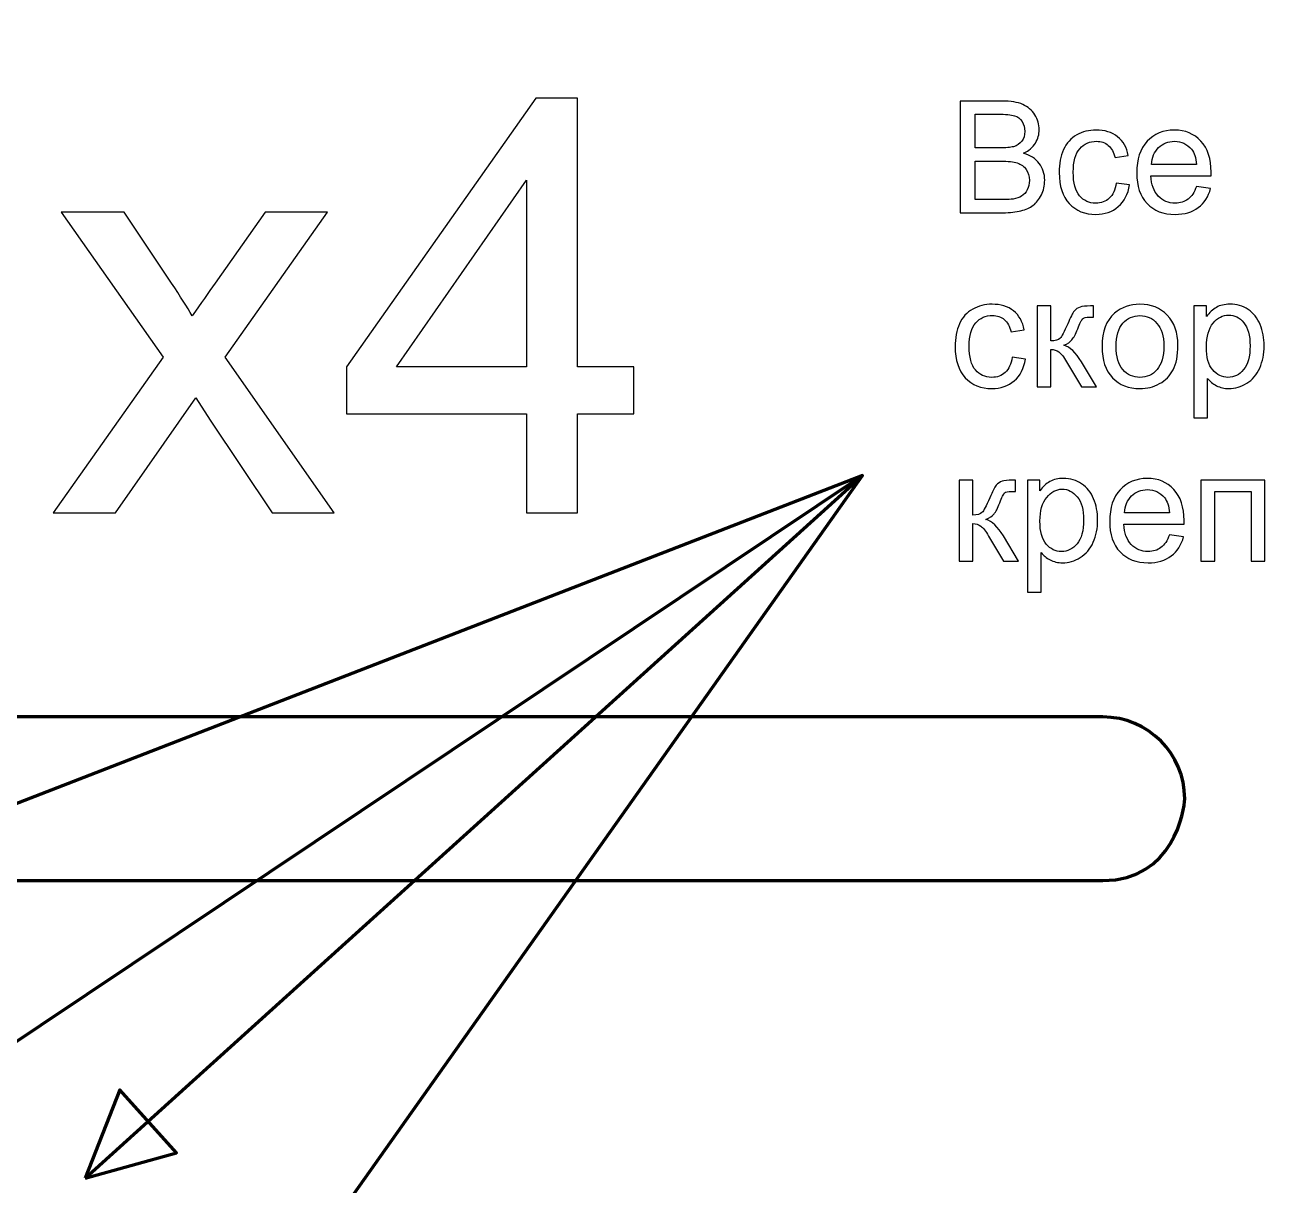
# Model space of a CAD drawing. Header units: centimetres. Extents: x -343 to 358, y -257 to 272.
# Drawn here: x -184.46 to -150.39, y 154.05 to 185.96 of the extents above; entities that cross this region are included whole.
import ezdxf

# ---------------------------------------------------------------- set-up
doc = ezdxf.new("R2010")
doc.units = ezdxf.units.CM
doc.header["$MEASUREMENT"] = 0
doc.layers.add('layer 1', color=7, linetype='Continuous')

msp = doc.modelspace()

# ---------------------------------------------------------------- linework, layer by layer
at = {"layer": 'layer 1', "color": 253, "lineweight": 20}
msp.add_open_spline([(-336.15246, 268.74795), (-336.15246, 268.74795), (-58.05242, 268.74795), (-58.05242, 268.74795), (-58.05242, 268.74795), (-54.20242, 268.74795), (-51.05242, 265.59795), (-51.05242, 261.74795), (-51.05242, 261.74795), (-51.05242, 261.74795), (-51.05242, 74.24125), (-51.05242, 74.24125), (-51.05242, 74.24125), (-51.05242, 70.39125), (-54.20242, 67.24125), (-58.05242, 67.24125), (-58.05242, 67.24125), (-58.05242, 67.24125), (-336.15246, 67.24125), (-336.15246, 67.24125), (-336.15246, 67.24125), (-340.00246, 67.24125), (-343.15246, 70.39125), (-343.15246, 74.24125), (-343.15246, 74.24125), (-343.15246, 74.24125), (-343.15246, 261.74795), (-343.15246, 261.74795), (-343.15246, 261.74795), (-343.15246, 265.59795), (-340.00246, 268.74795), (-336.15246, 268.74795)], degree=3, knots=[0, 0, 0, 0, 0.11111111, 0.11111111, 0.11111111, 0.11111111, 0.22222222, 0.22222222, 0.22222222, 0.22222222, 0.33333333, 0.33333333, 0.33333333, 0.33333333, 0.44444444, 0.44444444, 0.44444444, 0.44444444, 0.55555556, 0.55555556, 0.55555556, 0.55555556, 0.66666667, 0.66666667, 0.66666667, 0.66666667, 0.77777778, 0.77777778, 0.77777778, 0.77777778, 1, 1, 1, 1], dxfattribs=at)
at = {"layer": 'layer 1', "color": 242}
for points, knots in [([(-170.66423, 172.54254), (-170.66423, 172.54254), (-170.66423, 175.26645), (-170.66423, 175.26645), (-170.66423, 175.26645), (-170.66423, 175.26645), (-175.61825, 175.26645), (-175.61825, 175.26645), (-175.61825, 175.26645), (-175.61825, 175.26645), (-175.61825, 176.55673), (-175.61825, 176.55673), (-175.61825, 176.55673), (-175.61825, 176.55673), (-170.40936, 183.94793), (-170.40936, 183.94793), (-170.40936, 183.94793), (-170.40936, 183.94793), (-169.26245, 183.94793), (-169.26245, 183.94793), (-169.26245, 183.94793), (-169.26245, 183.94793), (-169.26245, 176.55673), (-169.26245, 176.55673), (-169.26245, 176.55673), (-169.26245, 176.55673), (-167.71731, 176.55673), (-167.71731, 176.55673), (-167.71731, 176.55673), (-167.71731, 176.55673), (-167.71731, 175.26645), (-167.71731, 175.26645), (-167.71731, 175.26645), (-167.71731, 175.26645), (-169.26245, 175.26645), (-169.26245, 175.26645), (-169.26245, 175.26645), (-169.26245, 175.26645), (-169.26245, 172.54254), (-169.26245, 172.54254), (-169.26245, 172.54254), (-169.26245, 172.54254), (-170.66423, 172.54254), (-170.66423, 172.54254)], [0, 0, 0, 0, 0.08333333, 0.08333333, 0.08333333, 0.08333333, 0.16666667, 0.16666667, 0.16666667, 0.16666667, 0.25, 0.25, 0.25, 0.25, 0.33333333, 0.33333333, 0.33333333, 0.33333333, 0.41666667, 0.41666667, 0.41666667, 0.41666667, 0.5, 0.5, 0.5, 0.5, 0.58333333, 0.58333333, 0.58333333, 0.58333333, 0.66666667, 0.66666667, 0.66666667, 0.66666667, 0.75, 0.75, 0.75, 0.75, 0.83333333, 0.83333333, 0.83333333, 0.83333333, 1, 1, 1, 1]), ([(-158.74005, 180.79481), (-158.74005, 180.79481), (-158.74005, 183.86508), (-158.74005, 183.86508), (-158.74005, 183.86508), (-158.74005, 183.86508), (-157.58799, 183.86508), (-157.58799, 183.86508), (-157.58799, 183.86508), (-157.35357, 183.86508), (-157.16561, 183.83434), (-157.02339, 183.77217), (-157.02339, 183.77217), (-156.88188, 183.70999), (-156.77111, 183.61422), (-156.69106, 183.48487), (-156.69106, 183.48487), (-156.6103, 183.35622), (-156.57028, 183.22115), (-156.57028, 183.07964), (-156.57028, 183.07964), (-156.57028, 182.94886), (-156.60602, 182.82522), (-156.67677, 182.70944), (-156.67677, 182.70944), (-156.74752, 182.59366), (-156.85472, 182.50004), (-156.99837, 182.42857), (-156.99837, 182.42857), (-156.81256, 182.37425), (-156.66962, 182.28134), (-156.57028, 182.14984), (-156.57028, 182.14984), (-156.47023, 182.01906), (-156.4202, 181.86397), (-156.4202, 181.6853), (-156.4202, 181.6853), (-156.4202, 181.54094), (-156.45093, 181.40729), (-156.51168, 181.28365), (-156.51168, 181.28365), (-156.57243, 181.16001), (-156.64747, 181.06496), (-156.7368, 180.99778), (-156.7368, 180.99778), (-156.82614, 180.93131), (-156.93834, 180.88057), (-157.0727, 180.84627), (-157.0727, 180.84627), (-157.20778, 180.81196), (-157.37287, 180.79481), (-157.56869, 180.79481), (-157.56869, 180.79481), (-157.56869, 180.79481), (-158.74005, 180.79481), (-158.74005, 180.79481)], [0, 0, 0, 0, 0.06666667, 0.06666667, 0.06666667, 0.06666667, 0.13333333, 0.13333333, 0.13333333, 0.13333333, 0.2, 0.2, 0.2, 0.2, 0.26666667, 0.26666667, 0.26666667, 0.26666667, 0.33333333, 0.33333333, 0.33333333, 0.33333333, 0.4, 0.4, 0.4, 0.4, 0.46666667, 0.46666667, 0.46666667, 0.46666667, 0.53333333, 0.53333333, 0.53333333, 0.53333333, 0.6, 0.6, 0.6, 0.6, 0.66666667, 0.66666667, 0.66666667, 0.66666667, 0.73333333, 0.73333333, 0.73333333, 0.73333333, 0.8, 0.8, 0.8, 0.8, 0.86666667, 0.86666667, 0.86666667, 0.86666667, 1, 1, 1, 1]), ([(-158.33268, 182.57436), (-158.33268, 182.57436), (-157.66874, 182.57436), (-157.66874, 182.57436), (-157.66874, 182.57436), (-157.48865, 182.57436), (-157.35929, 182.58651), (-157.28139, 182.6101), (-157.28139, 182.6101), (-157.17776, 182.64083), (-157.09986, 182.69229), (-157.04769, 182.76375), (-157.04769, 182.76375), (-156.99552, 182.83522), (-156.96907, 182.92456), (-156.96907, 183.03247), (-156.96907, 183.03247), (-156.96907, 183.13467), (-156.99337, 183.22472), (-157.04269, 183.30191), (-157.04269, 183.30191), (-157.09128, 183.37981), (-157.16132, 183.43341), (-157.25209, 183.462), (-157.25209, 183.462), (-157.34285, 183.49058), (-157.49865, 183.50488), (-157.71877, 183.50488), (-157.71877, 183.50488), (-157.71877, 183.50488), (-158.33268, 183.50488), (-158.33268, 183.50488), (-158.33268, 183.50488), (-158.33268, 183.50488), (-158.33268, 182.57436), (-158.33268, 182.57436)], [0, 0, 0, 0, 0.1, 0.1, 0.1, 0.1, 0.2, 0.2, 0.2, 0.2, 0.3, 0.3, 0.3, 0.3, 0.4, 0.4, 0.4, 0.4, 0.5, 0.5, 0.5, 0.5, 0.6, 0.6, 0.6, 0.6, 0.7, 0.7, 0.7, 0.7, 0.8, 0.8, 0.8, 0.8, 1, 1, 1, 1]), ([(-154.45626, 181.60955), (-154.45626, 181.60955), (-154.08748, 181.55809), (-154.08748, 181.55809), (-154.08748, 181.55809), (-154.12822, 181.30438), (-154.23113, 181.10641), (-154.39765, 180.96276), (-154.39765, 180.96276), (-154.56417, 180.81911), (-154.76929, 180.74764), (-155.01156, 180.74764), (-155.01156, 180.74764), (-155.3153, 180.74764), (-155.55972, 180.84698), (-155.74411, 181.04566), (-155.74411, 181.04566), (-155.92921, 181.24434), (-156.02141, 181.52879), (-156.02141, 181.89899), (-156.02141, 181.89899), (-156.02141, 182.13912), (-155.98138, 182.34852), (-155.90206, 182.52862), (-155.90206, 182.52862), (-155.82273, 182.70801), (-155.70194, 182.84308), (-155.539, 182.93242), (-155.539, 182.93242), (-155.37677, 183.02247), (-155.20024, 183.06749), (-155.00871, 183.06749), (-155.00871, 183.06749), (-154.76786, 183.06749), (-154.56989, 183.00674), (-154.41695, 182.88453), (-154.41695, 182.88453), (-154.26329, 182.76232), (-154.16467, 182.58866), (-154.12179, 182.36425), (-154.12179, 182.36425), (-154.12179, 182.36425), (-154.48627, 182.3085), (-154.48627, 182.3085), (-154.48627, 182.3085), (-154.52129, 182.45787), (-154.58276, 182.57008), (-154.67209, 182.64583), (-154.67209, 182.64583), (-154.76071, 182.72087), (-154.86791, 182.75875), (-154.9937, 182.75875), (-154.9937, 182.75875), (-155.1838, 182.75875), (-155.33817, 182.69086), (-155.45752, 182.55507), (-155.45752, 182.55507), (-155.57616, 182.41856), (-155.63548, 182.20416), (-155.63548, 181.90971), (-155.63548, 181.90971), (-155.63548, 181.61097), (-155.57831, 181.39443), (-155.46396, 181.25935), (-155.46396, 181.25935), (-155.34889, 181.12428), (-155.19952, 181.05638), (-155.01585, 181.05638), (-155.01585, 181.05638), (-154.8672, 181.05638), (-154.74356, 181.10141), (-154.64493, 181.19217), (-154.64493, 181.19217), (-154.54559, 181.28222), (-154.4827, 181.42158), (-154.45626, 181.60955)], [0, 0, 0, 0, 0.05, 0.05, 0.05, 0.05, 0.1, 0.1, 0.1, 0.1, 0.15, 0.15, 0.15, 0.15, 0.2, 0.2, 0.2, 0.2, 0.25, 0.25, 0.25, 0.25, 0.3, 0.3, 0.3, 0.3, 0.35, 0.35, 0.35, 0.35, 0.4, 0.4, 0.4, 0.4, 0.45, 0.45, 0.45, 0.45, 0.5, 0.5, 0.5, 0.5, 0.55, 0.55, 0.55, 0.55, 0.6, 0.6, 0.6, 0.6, 0.65, 0.65, 0.65, 0.65, 0.7, 0.7, 0.7, 0.7, 0.75, 0.75, 0.75, 0.75, 0.8, 0.8, 0.8, 0.8, 0.85, 0.85, 0.85, 0.85, 0.9, 0.9, 0.9, 0.9, 1, 1, 1, 1]), ([(-152.2479, 181.51521), (-152.2479, 181.51521), (-151.85768, 181.46375), (-151.85768, 181.46375), (-151.85768, 181.46375), (-151.91843, 181.2372), (-152.03206, 181.06067), (-152.19787, 180.9356), (-152.19787, 180.9356), (-152.36367, 180.81053), (-152.57522, 180.74764), (-152.83322, 180.74764), (-152.83322, 180.74764), (-153.15768, 180.74764), (-153.41497, 180.8477), (-153.60507, 181.04781), (-153.60507, 181.04781), (-153.79518, 181.2472), (-153.89023, 181.52807), (-153.89023, 181.88899), (-153.89023, 181.88899), (-153.89023, 182.26205), (-153.79446, 182.55221), (-153.60221, 182.75804), (-153.60221, 182.75804), (-153.40997, 182.96458), (-153.16054, 183.06749), (-152.85395, 183.06749), (-152.85395, 183.06749), (-152.55735, 183.06749), (-152.31508, 182.96672), (-152.12712, 182.76447), (-152.12712, 182.76447), (-151.93915, 182.56221), (-151.84482, 182.27777), (-151.84482, 181.91114), (-151.84482, 181.91114), (-151.84482, 181.88899), (-151.84553, 181.8554), (-151.84696, 181.81108), (-151.84696, 181.81108), (-151.84696, 181.81108), (-153.5043, 181.81108), (-153.5043, 181.81108), (-153.5043, 181.81108), (-153.49001, 181.56738), (-153.4214, 181.38013), (-153.29705, 181.25078), (-153.29705, 181.25078), (-153.17341, 181.12142), (-153.01832, 181.05638), (-152.83322, 181.05638), (-152.83322, 181.05638), (-152.69529, 181.05638), (-152.57736, 181.09283), (-152.48017, 181.16573), (-152.48017, 181.16573), (-152.38226, 181.23863), (-152.30507, 181.35512), (-152.2479, 181.51521)], [0, 0, 0, 0, 0.0625, 0.0625, 0.0625, 0.0625, 0.125, 0.125, 0.125, 0.125, 0.1875, 0.1875, 0.1875, 0.1875, 0.25, 0.25, 0.25, 0.25, 0.3125, 0.3125, 0.3125, 0.3125, 0.375, 0.375, 0.375, 0.375, 0.4375, 0.4375, 0.4375, 0.4375, 0.5, 0.5, 0.5, 0.5, 0.5625, 0.5625, 0.5625, 0.5625, 0.625, 0.625, 0.625, 0.625, 0.6875, 0.6875, 0.6875, 0.6875, 0.75, 0.75, 0.75, 0.75, 0.8125, 0.8125, 0.8125, 0.8125, 0.875, 0.875, 0.875, 0.875, 1, 1, 1, 1]), ([(-153.48286, 182.11983), (-153.48286, 182.11983), (-152.24361, 182.11983), (-152.24361, 182.11983), (-152.24361, 182.11983), (-152.26005, 182.30707), (-152.30793, 182.44715), (-152.38583, 182.54077), (-152.38583, 182.54077), (-152.50518, 182.68585), (-152.66098, 182.75875), (-152.8518, 182.75875), (-152.8518, 182.75875), (-153.02475, 182.75875), (-153.16983, 182.70086), (-153.28776, 182.58508), (-153.28776, 182.58508), (-153.40496, 182.46931), (-153.47, 182.31422), (-153.48286, 182.11983)], [0, 0, 0, 0, 0.16666667, 0.16666667, 0.16666667, 0.16666667, 0.33333333, 0.33333333, 0.33333333, 0.33333333, 0.5, 0.5, 0.5, 0.5, 0.66666667, 0.66666667, 0.66666667, 0.66666667, 1, 1, 1, 1]), ([(-158.33268, 181.15501), (-158.33268, 181.15501), (-157.56797, 181.15501), (-157.56797, 181.15501), (-157.56797, 181.15501), (-157.43647, 181.15501), (-157.34428, 181.16001), (-157.29068, 181.17002), (-157.29068, 181.17002), (-157.19777, 181.18645), (-157.11916, 181.21433), (-157.05626, 181.25363), (-157.05626, 181.25363), (-156.99337, 181.29294), (-156.94192, 181.35012), (-156.90118, 181.42516), (-156.90118, 181.42516), (-156.86044, 181.5002), (-156.84043, 181.58668), (-156.84043, 181.68459), (-156.84043, 181.68459), (-156.84043, 181.79965), (-156.86973, 181.89899), (-156.92905, 181.98404), (-156.92905, 181.98404), (-156.98765, 182.06908), (-157.06913, 182.1284), (-157.17347, 182.16271), (-157.17347, 182.16271), (-157.2771, 182.19701), (-157.42718, 182.21416), (-157.62229, 182.21416), (-157.62229, 182.21416), (-157.62229, 182.21416), (-158.33268, 182.21416), (-158.33268, 182.21416), (-158.33268, 182.21416), (-158.33268, 182.21416), (-158.33268, 181.15501), (-158.33268, 181.15501)], [0, 0, 0, 0, 0.09090909, 0.09090909, 0.09090909, 0.09090909, 0.18181818, 0.18181818, 0.18181818, 0.18181818, 0.27272727, 0.27272727, 0.27272727, 0.27272727, 0.36363636, 0.36363636, 0.36363636, 0.36363636, 0.45454545, 0.45454545, 0.45454545, 0.45454545, 0.54545455, 0.54545455, 0.54545455, 0.54545455, 0.63636364, 0.63636364, 0.63636364, 0.63636364, 0.72727273, 0.72727273, 0.72727273, 0.72727273, 0.81818182, 0.81818182, 0.81818182, 0.81818182, 1, 1, 1, 1]), ([(-170.66423, 176.55673), (-170.66423, 176.55673), (-170.66423, 181.68862), (-170.66423, 181.68862), (-170.66423, 181.68862), (-170.66423, 181.68862), (-174.24036, 176.55673), (-174.24036, 176.55673), (-174.24036, 176.55673), (-174.24036, 176.55673), (-170.66423, 176.55673), (-170.66423, 176.55673)], [0, 0, 0, 0, 0.25, 0.25, 0.25, 0.25, 0.5, 0.5, 0.5, 0.5, 1, 1, 1, 1]), ([(-183.67848, 172.54254), (-183.67848, 172.54254), (-180.65988, 176.82487), (-180.65988, 176.82487), (-180.65988, 176.82487), (-180.65988, 176.82487), (-183.45547, 180.80986), (-183.45547, 180.80986), (-183.45547, 180.80986), (-183.45547, 180.80986), (-181.73245, 180.80986), (-181.73245, 180.80986), (-181.73245, 180.80986), (-181.73245, 180.80986), (-180.42625, 178.85852), (-180.42625, 178.85852), (-180.42625, 178.85852), (-180.18465, 178.49214), (-179.9935, 178.19479), (-179.8581, 177.96116), (-179.8581, 177.96116), (-179.62182, 178.29302), (-179.41208, 178.59303), (-179.22358, 178.86117), (-179.22358, 178.86117), (-179.22358, 178.86117), (-177.84835, 180.80986), (-177.84835, 180.80986), (-177.84835, 180.80986), (-177.84835, 180.80986), (-176.13595, 180.80986), (-176.13595, 180.80986), (-176.13595, 180.80986), (-176.13595, 180.80986), (-178.94748, 176.82487), (-178.94748, 176.82487), (-178.94748, 176.82487), (-178.94748, 176.82487), (-175.95276, 172.54254), (-175.95276, 172.54254), (-175.95276, 172.54254), (-175.95276, 172.54254), (-177.6572, 172.54254), (-177.6572, 172.54254), (-177.6572, 172.54254), (-177.6572, 172.54254), (-179.36695, 175.09123), (-179.36695, 175.09123), (-179.36695, 175.09123), (-179.36695, 175.09123), (-179.75722, 175.70451), (-179.75722, 175.70451), (-179.75722, 175.70451), (-179.75722, 175.70451), (-181.96608, 172.54254), (-181.96608, 172.54254), (-181.96608, 172.54254), (-181.96608, 172.54254), (-183.67848, 172.54254), (-183.67848, 172.54254)], [0, 0, 0, 0, 0.0625, 0.0625, 0.0625, 0.0625, 0.125, 0.125, 0.125, 0.125, 0.1875, 0.1875, 0.1875, 0.1875, 0.25, 0.25, 0.25, 0.25, 0.3125, 0.3125, 0.3125, 0.3125, 0.375, 0.375, 0.375, 0.375, 0.4375, 0.4375, 0.4375, 0.4375, 0.5, 0.5, 0.5, 0.5, 0.5625, 0.5625, 0.5625, 0.5625, 0.625, 0.625, 0.625, 0.625, 0.6875, 0.6875, 0.6875, 0.6875, 0.75, 0.75, 0.75, 0.75, 0.8125, 0.8125, 0.8125, 0.8125, 0.875, 0.875, 0.875, 0.875, 1, 1, 1, 1]), ([(-157.31641, 176.81905), (-157.31641, 176.81905), (-156.94763, 176.76759), (-156.94763, 176.76759), (-156.94763, 176.76759), (-156.98837, 176.51388), (-157.09128, 176.31591), (-157.2578, 176.17226), (-157.2578, 176.17226), (-157.42432, 176.02861), (-157.62944, 175.95714), (-157.87171, 175.95714), (-157.87171, 175.95714), (-158.17545, 175.95714), (-158.41987, 176.05648), (-158.60426, 176.25516), (-158.60426, 176.25516), (-158.78936, 176.45384), (-158.88156, 176.73829), (-158.88156, 177.10849), (-158.88156, 177.10849), (-158.88156, 177.34862), (-158.84153, 177.55802), (-158.76221, 177.73812), (-158.76221, 177.73812), (-158.68288, 177.91751), (-158.56209, 178.05258), (-158.39915, 178.14192), (-158.39915, 178.14192), (-158.23692, 178.23197), (-158.06039, 178.27699), (-157.86886, 178.27699), (-157.86886, 178.27699), (-157.62801, 178.27699), (-157.43004, 178.21624), (-157.2771, 178.09403), (-157.2771, 178.09403), (-157.12344, 177.97182), (-157.02482, 177.79816), (-156.98194, 177.57375), (-156.98194, 177.57375), (-156.98194, 177.57375), (-157.34642, 177.518), (-157.34642, 177.518), (-157.34642, 177.518), (-157.38144, 177.66737), (-157.44291, 177.77958), (-157.53224, 177.85533), (-157.53224, 177.85533), (-157.62086, 177.93037), (-157.72806, 177.96825), (-157.85385, 177.96825), (-157.85385, 177.96825), (-158.04395, 177.96825), (-158.19832, 177.90036), (-158.31767, 177.76457), (-158.31767, 177.76457), (-158.43631, 177.62806), (-158.49563, 177.41366), (-158.49563, 177.11921), (-158.49563, 177.11921), (-158.49563, 176.82047), (-158.43846, 176.60393), (-158.32411, 176.46885), (-158.32411, 176.46885), (-158.20904, 176.33378), (-158.05967, 176.26588), (-157.876, 176.26588), (-157.876, 176.26588), (-157.72735, 176.26588), (-157.60371, 176.31091), (-157.50508, 176.40167), (-157.50508, 176.40167), (-157.40574, 176.49172), (-157.34285, 176.63108), (-157.31641, 176.81905)], [0, 0, 0, 0, 0.05, 0.05, 0.05, 0.05, 0.1, 0.1, 0.1, 0.1, 0.15, 0.15, 0.15, 0.15, 0.2, 0.2, 0.2, 0.2, 0.25, 0.25, 0.25, 0.25, 0.3, 0.3, 0.3, 0.3, 0.35, 0.35, 0.35, 0.35, 0.4, 0.4, 0.4, 0.4, 0.45, 0.45, 0.45, 0.45, 0.5, 0.5, 0.5, 0.5, 0.55, 0.55, 0.55, 0.55, 0.6, 0.6, 0.6, 0.6, 0.65, 0.65, 0.65, 0.65, 0.7, 0.7, 0.7, 0.7, 0.75, 0.75, 0.75, 0.75, 0.8, 0.8, 0.8, 0.8, 0.85, 0.85, 0.85, 0.85, 0.9, 0.9, 0.9, 0.9, 1, 1, 1, 1]), ([(-156.63031, 178.22982), (-156.63031, 178.22982), (-156.25296, 178.22982), (-156.25296, 178.22982), (-156.25296, 178.22982), (-156.25296, 178.22982), (-156.25296, 177.26929), (-156.25296, 177.26929), (-156.25296, 177.26929), (-156.1329, 177.26929), (-156.04857, 177.29216), (-155.99997, 177.33862), (-155.99997, 177.33862), (-155.95208, 177.38436), (-155.88133, 177.518), (-155.78699, 177.74027), (-155.78699, 177.74027), (-155.71267, 177.91608), (-155.65263, 178.03186), (-155.60689, 178.0876), (-155.60689, 178.0876), (-155.56044, 178.14335), (-155.50755, 178.18123), (-155.44752, 178.20052), (-155.44752, 178.20052), (-155.38677, 178.21982), (-155.29029, 178.22982), (-155.15807, 178.22982), (-155.15807, 178.22982), (-155.15807, 178.22982), (-155.08232, 178.22982), (-155.08232, 178.22982), (-155.08232, 178.22982), (-155.08232, 178.22982), (-155.08232, 177.91894), (-155.08232, 177.91894), (-155.08232, 177.91894), (-155.08232, 177.91894), (-155.18738, 177.92108), (-155.18738, 177.92108), (-155.18738, 177.92108), (-155.28672, 177.92108), (-155.35032, 177.90607), (-155.3782, 177.87677), (-155.3782, 177.87677), (-155.4075, 177.84604), (-155.45252, 177.75456), (-155.51256, 177.60233), (-155.51256, 177.60233), (-155.56973, 177.45654), (-155.6219, 177.35577), (-155.66978, 177.30002), (-155.66978, 177.30002), (-155.71695, 177.24428), (-155.79057, 177.19354), (-155.88991, 177.14708), (-155.88991, 177.14708), (-155.72767, 177.10349), (-155.56759, 176.95269), (-155.41036, 176.69398), (-155.41036, 176.69398), (-155.41036, 176.69398), (-154.99656, 176.00431), (-154.99656, 176.00431), (-154.99656, 176.00431), (-154.99656, 176.00431), (-155.41107, 176.00431), (-155.41107, 176.00431), (-155.41107, 176.00431), (-155.41107, 176.00431), (-155.81915, 176.69183), (-155.81915, 176.69183), (-155.81915, 176.69183), (-155.90134, 176.83119), (-155.97281, 176.92267), (-156.03356, 176.96698), (-156.03356, 176.96698), (-156.09502, 177.01129), (-156.16792, 177.03345), (-156.25296, 177.03345), (-156.25296, 177.03345), (-156.25296, 177.03345), (-156.25296, 176.00431), (-156.25296, 176.00431), (-156.25296, 176.00431), (-156.25296, 176.00431), (-156.63031, 176.00431), (-156.63031, 176.00431), (-156.63031, 176.00431), (-156.63031, 176.00431), (-156.63031, 178.22982), (-156.63031, 178.22982)], [0, 0, 0, 0, 0.04166667, 0.04166667, 0.04166667, 0.04166667, 0.08333333, 0.08333333, 0.08333333, 0.08333333, 0.125, 0.125, 0.125, 0.125, 0.16666667, 0.16666667, 0.16666667, 0.16666667, 0.20833333, 0.20833333, 0.20833333, 0.20833333, 0.25, 0.25, 0.25, 0.25, 0.29166667, 0.29166667, 0.29166667, 0.29166667, 0.33333333, 0.33333333, 0.33333333, 0.33333333, 0.375, 0.375, 0.375, 0.375, 0.41666667, 0.41666667, 0.41666667, 0.41666667, 0.45833333, 0.45833333, 0.45833333, 0.45833333, 0.5, 0.5, 0.5, 0.5, 0.54166667, 0.54166667, 0.54166667, 0.54166667, 0.58333333, 0.58333333, 0.58333333, 0.58333333, 0.625, 0.625, 0.625, 0.625, 0.66666667, 0.66666667, 0.66666667, 0.66666667, 0.70833333, 0.70833333, 0.70833333, 0.70833333, 0.75, 0.75, 0.75, 0.75, 0.79166667, 0.79166667, 0.79166667, 0.79166667, 0.83333333, 0.83333333, 0.83333333, 0.83333333, 0.875, 0.875, 0.875, 0.875, 0.91666667, 0.91666667, 0.91666667, 0.91666667, 1, 1, 1, 1]), ([(-154.84361, 177.11707), (-154.84361, 177.52801), (-154.72926, 177.83246), (-154.49985, 178.03043), (-154.49985, 178.03043), (-154.30903, 178.1948), (-154.07533, 178.27699), (-153.80018, 178.27699), (-153.80018, 178.27699), (-153.49501, 178.27699), (-153.24487, 178.17694), (-153.05048, 177.97683), (-153.05048, 177.97683), (-152.8568, 177.77743), (-152.75961, 177.50085), (-152.75961, 177.14851), (-152.75961, 177.14851), (-152.75961, 176.86264), (-152.80249, 176.63823), (-152.88825, 176.47457), (-152.88825, 176.47457), (-152.97401, 176.31091), (-153.09908, 176.18369), (-153.26346, 176.09293), (-153.26346, 176.09293), (-153.42712, 176.00217), (-153.6065, 175.95714), (-153.80018, 175.95714), (-153.80018, 175.95714), (-154.11178, 175.95714), (-154.36335, 176.05648), (-154.5556, 176.25588), (-154.5556, 176.25588), (-154.74785, 176.45527), (-154.84361, 176.74257), (-154.84361, 177.11707)], [0, 0, 0, 0, 0.1, 0.1, 0.1, 0.1, 0.2, 0.2, 0.2, 0.2, 0.3, 0.3, 0.3, 0.3, 0.4, 0.4, 0.4, 0.4, 0.5, 0.5, 0.5, 0.5, 0.6, 0.6, 0.6, 0.6, 0.7, 0.7, 0.7, 0.7, 0.8, 0.8, 0.8, 0.8, 1, 1, 1, 1]), ([(-152.31722, 175.15098), (-152.31722, 175.15098), (-152.31722, 178.22982), (-152.31722, 178.22982), (-152.31722, 178.22982), (-152.31722, 178.22982), (-151.97417, 178.22982), (-151.97417, 178.22982), (-151.97417, 178.22982), (-151.97417, 178.22982), (-151.97417, 177.93752), (-151.97417, 177.93752), (-151.97417, 177.93752), (-151.89341, 178.05044), (-151.80193, 178.13549), (-151.69973, 178.19195), (-151.69973, 178.19195), (-151.59825, 178.24841), (-151.47461, 178.27699), (-151.32953, 178.27699), (-151.32953, 178.27699), (-151.13942, 178.27699), (-150.97219, 178.22839), (-150.82711, 178.13048), (-150.82711, 178.13048), (-150.68203, 178.03329), (-150.57268, 177.89535), (-150.49836, 177.71811), (-150.49836, 177.71811), (-150.42474, 177.54016), (-150.38758, 177.34576), (-150.38758, 177.1335), (-150.38758, 177.1335), (-150.38758, 176.90695), (-150.42832, 176.70255), (-150.50979, 176.52031), (-150.50979, 176.52031), (-150.59126, 176.33878), (-150.7099, 176.19942), (-150.8657, 176.10222), (-150.8657, 176.10222), (-151.02079, 176.00574), (-151.18445, 175.95714), (-151.35597, 175.95714), (-151.35597, 175.95714), (-151.48176, 175.95714), (-151.59468, 175.98358), (-151.69402, 176.03647), (-151.69402, 176.03647), (-151.79407, 176.08936), (-151.87554, 176.15582), (-151.93987, 176.23658), (-151.93987, 176.23658), (-151.93987, 176.23658), (-151.93987, 175.15098), (-151.93987, 175.15098), (-151.93987, 175.15098), (-151.93987, 175.15098), (-152.31722, 175.15098), (-152.31722, 175.15098)], [0, 0, 0, 0, 0.0625, 0.0625, 0.0625, 0.0625, 0.125, 0.125, 0.125, 0.125, 0.1875, 0.1875, 0.1875, 0.1875, 0.25, 0.25, 0.25, 0.25, 0.3125, 0.3125, 0.3125, 0.3125, 0.375, 0.375, 0.375, 0.375, 0.4375, 0.4375, 0.4375, 0.4375, 0.5, 0.5, 0.5, 0.5, 0.5625, 0.5625, 0.5625, 0.5625, 0.625, 0.625, 0.625, 0.625, 0.6875, 0.6875, 0.6875, 0.6875, 0.75, 0.75, 0.75, 0.75, 0.8125, 0.8125, 0.8125, 0.8125, 0.875, 0.875, 0.875, 0.875, 1, 1, 1, 1]), ([(-154.45769, 177.11635), (-154.45769, 176.83191), (-154.39551, 176.61893), (-154.27115, 176.47814), (-154.27115, 176.47814), (-154.14609, 176.33664), (-153.98957, 176.26588), (-153.80018, 176.26588), (-153.80018, 176.26588), (-153.61293, 176.26588), (-153.45713, 176.33664), (-153.33207, 176.47886), (-153.33207, 176.47886), (-153.20771, 176.62108), (-153.14553, 176.83763), (-153.14553, 177.1285), (-153.14553, 177.1285), (-153.14553, 177.40294), (-153.20843, 177.61091), (-153.33349, 177.7517), (-153.33349, 177.7517), (-153.45856, 177.89321), (-153.61436, 177.96396), (-153.80018, 177.96396), (-153.80018, 177.96396), (-153.98957, 177.96396), (-154.14609, 177.89392), (-154.27115, 177.75313), (-154.27115, 177.75313), (-154.39551, 177.61234), (-154.45769, 177.40008), (-154.45769, 177.11635)], [0, 0, 0, 0, 0.11111111, 0.11111111, 0.11111111, 0.11111111, 0.22222222, 0.22222222, 0.22222222, 0.22222222, 0.33333333, 0.33333333, 0.33333333, 0.33333333, 0.44444444, 0.44444444, 0.44444444, 0.44444444, 0.55555556, 0.55555556, 0.55555556, 0.55555556, 0.66666667, 0.66666667, 0.66666667, 0.66666667, 0.77777778, 0.77777778, 0.77777778, 0.77777778, 1, 1, 1, 1]), ([(-151.97417, 177.10349), (-151.97417, 176.81833), (-151.91628, 176.6075), (-151.80122, 176.471), (-151.80122, 176.471), (-151.68544, 176.33449), (-151.54536, 176.26588), (-151.38099, 176.26588), (-151.38099, 176.26588), (-151.21375, 176.26588), (-151.07081, 176.33664), (-150.95218, 176.47814), (-150.95218, 176.47814), (-150.83283, 176.61965), (-150.77351, 176.83834), (-150.77351, 177.13493), (-150.77351, 177.13493), (-150.77351, 177.41795), (-150.8314, 177.62949), (-150.94789, 177.77028), (-150.94789, 177.77028), (-151.06438, 177.91108), (-151.20303, 177.98111), (-151.36455, 177.98111), (-151.36455, 177.98111), (-151.52464, 177.98111), (-151.66614, 177.90607), (-151.78907, 177.75671), (-151.78907, 177.75671), (-151.91271, 177.60662), (-151.97417, 177.38936), (-151.97417, 177.10349)], [0, 0, 0, 0, 0.11111111, 0.11111111, 0.11111111, 0.11111111, 0.22222222, 0.22222222, 0.22222222, 0.22222222, 0.33333333, 0.33333333, 0.33333333, 0.33333333, 0.44444444, 0.44444444, 0.44444444, 0.44444444, 0.55555556, 0.55555556, 0.55555556, 0.55555556, 0.66666667, 0.66666667, 0.66666667, 0.66666667, 0.77777778, 0.77777778, 0.77777778, 0.77777778, 1, 1, 1, 1]), ([(-156.89403, 170.36048), (-156.89403, 170.36048), (-156.89403, 173.43932), (-156.89403, 173.43932), (-156.89403, 173.43932), (-156.89403, 173.43932), (-156.55098, 173.43932), (-156.55098, 173.43932), (-156.55098, 173.43932), (-156.55098, 173.43932), (-156.55098, 173.14702), (-156.55098, 173.14702), (-156.55098, 173.14702), (-156.47022, 173.25994), (-156.37874, 173.34499), (-156.27654, 173.40145), (-156.27654, 173.40145), (-156.17506, 173.45791), (-156.05142, 173.48649), (-155.90634, 173.48649), (-155.90634, 173.48649), (-155.71623, 173.48649), (-155.549, 173.43789), (-155.40392, 173.33998), (-155.40392, 173.33998), (-155.25884, 173.24279), (-155.14949, 173.10485), (-155.07517, 172.92761), (-155.07517, 172.92761), (-155.00155, 172.74966), (-154.96439, 172.55526), (-154.96439, 172.343), (-154.96439, 172.343), (-154.96439, 172.11645), (-155.00513, 171.91205), (-155.0866, 171.72981), (-155.0866, 171.72981), (-155.16807, 171.54828), (-155.28671, 171.40892), (-155.44251, 171.31172), (-155.44251, 171.31172), (-155.5976, 171.21524), (-155.76126, 171.16664), (-155.93278, 171.16664), (-155.93278, 171.16664), (-156.05857, 171.16664), (-156.17149, 171.19308), (-156.27083, 171.24597), (-156.27083, 171.24597), (-156.37088, 171.29886), (-156.45235, 171.36532), (-156.51668, 171.44608), (-156.51668, 171.44608), (-156.51668, 171.44608), (-156.51668, 170.36048), (-156.51668, 170.36048), (-156.51668, 170.36048), (-156.51668, 170.36048), (-156.89403, 170.36048), (-156.89403, 170.36048)], [0, 0, 0, 0, 0.0625, 0.0625, 0.0625, 0.0625, 0.125, 0.125, 0.125, 0.125, 0.1875, 0.1875, 0.1875, 0.1875, 0.25, 0.25, 0.25, 0.25, 0.3125, 0.3125, 0.3125, 0.3125, 0.375, 0.375, 0.375, 0.375, 0.4375, 0.4375, 0.4375, 0.4375, 0.5, 0.5, 0.5, 0.5, 0.5625, 0.5625, 0.5625, 0.5625, 0.625, 0.625, 0.625, 0.625, 0.6875, 0.6875, 0.6875, 0.6875, 0.75, 0.75, 0.75, 0.75, 0.8125, 0.8125, 0.8125, 0.8125, 0.875, 0.875, 0.875, 0.875, 1, 1, 1, 1]), ([(-152.99116, 171.93421), (-152.99116, 171.93421), (-152.60094, 171.88275), (-152.60094, 171.88275), (-152.60094, 171.88275), (-152.66169, 171.6562), (-152.77532, 171.47967), (-152.94113, 171.3546), (-152.94113, 171.3546), (-153.10693, 171.22953), (-153.31848, 171.16664), (-153.57648, 171.16664), (-153.57648, 171.16664), (-153.90094, 171.16664), (-154.15823, 171.2667), (-154.34833, 171.46681), (-154.34833, 171.46681), (-154.53844, 171.6662), (-154.63349, 171.94707), (-154.63349, 172.30799), (-154.63349, 172.30799), (-154.63349, 172.68105), (-154.53772, 172.97121), (-154.34547, 173.17704), (-154.34547, 173.17704), (-154.15323, 173.38358), (-153.9038, 173.48649), (-153.59721, 173.48649), (-153.59721, 173.48649), (-153.30061, 173.48649), (-153.05834, 173.38572), (-152.87038, 173.18347), (-152.87038, 173.18347), (-152.68241, 172.98121), (-152.58808, 172.69677), (-152.58808, 172.33014), (-152.58808, 172.33014), (-152.58808, 172.30799), (-152.58879, 172.2744), (-152.59022, 172.23008), (-152.59022, 172.23008), (-152.59022, 172.23008), (-154.24756, 172.23008), (-154.24756, 172.23008), (-154.24756, 172.23008), (-154.23327, 171.98638), (-154.16466, 171.79913), (-154.04031, 171.66978), (-154.04031, 171.66978), (-153.91667, 171.54042), (-153.76158, 171.47538), (-153.57648, 171.47538), (-153.57648, 171.47538), (-153.43855, 171.47538), (-153.32062, 171.51183), (-153.22343, 171.58473), (-153.22343, 171.58473), (-153.12552, 171.65763), (-153.04833, 171.77412), (-152.99116, 171.93421)], [0, 0, 0, 0, 0.0625, 0.0625, 0.0625, 0.0625, 0.125, 0.125, 0.125, 0.125, 0.1875, 0.1875, 0.1875, 0.1875, 0.25, 0.25, 0.25, 0.25, 0.3125, 0.3125, 0.3125, 0.3125, 0.375, 0.375, 0.375, 0.375, 0.4375, 0.4375, 0.4375, 0.4375, 0.5, 0.5, 0.5, 0.5, 0.5625, 0.5625, 0.5625, 0.5625, 0.625, 0.625, 0.625, 0.625, 0.6875, 0.6875, 0.6875, 0.6875, 0.75, 0.75, 0.75, 0.75, 0.8125, 0.8125, 0.8125, 0.8125, 0.875, 0.875, 0.875, 0.875, 1, 1, 1, 1]), ([(-158.77435, 173.43932), (-158.77435, 173.43932), (-158.397, 173.43932), (-158.397, 173.43932), (-158.397, 173.43932), (-158.397, 173.43932), (-158.397, 172.47879), (-158.397, 172.47879), (-158.397, 172.47879), (-158.27694, 172.47879), (-158.19261, 172.50166), (-158.14401, 172.54812), (-158.14401, 172.54812), (-158.09612, 172.59386), (-158.02537, 172.7275), (-157.93103, 172.94977), (-157.93103, 172.94977), (-157.85671, 173.12558), (-157.79667, 173.24136), (-157.75093, 173.2971), (-157.75093, 173.2971), (-157.70448, 173.35285), (-157.65159, 173.39073), (-157.59156, 173.41002), (-157.59156, 173.41002), (-157.53081, 173.42932), (-157.43433, 173.43932), (-157.30211, 173.43932), (-157.30211, 173.43932), (-157.30211, 173.43932), (-157.22636, 173.43932), (-157.22636, 173.43932), (-157.22636, 173.43932), (-157.22636, 173.43932), (-157.22636, 173.12844), (-157.22636, 173.12844), (-157.22636, 173.12844), (-157.22636, 173.12844), (-157.33142, 173.13058), (-157.33142, 173.13058), (-157.33142, 173.13058), (-157.43076, 173.13058), (-157.49436, 173.11557), (-157.52224, 173.08627), (-157.52224, 173.08627), (-157.55154, 173.05554), (-157.59656, 172.96406), (-157.6566, 172.81183), (-157.6566, 172.81183), (-157.71377, 172.66604), (-157.76594, 172.56527), (-157.81382, 172.50952), (-157.81382, 172.50952), (-157.86099, 172.45378), (-157.93461, 172.40304), (-158.03395, 172.35658), (-158.03395, 172.35658), (-157.87171, 172.31299), (-157.71163, 172.16219), (-157.5544, 171.90348), (-157.5544, 171.90348), (-157.5544, 171.90348), (-157.1406, 171.21381), (-157.1406, 171.21381), (-157.1406, 171.21381), (-157.1406, 171.21381), (-157.55511, 171.21381), (-157.55511, 171.21381), (-157.55511, 171.21381), (-157.55511, 171.21381), (-157.96319, 171.90133), (-157.96319, 171.90133), (-157.96319, 171.90133), (-158.04538, 172.04069), (-158.11685, 172.13217), (-158.1776, 172.17648), (-158.1776, 172.17648), (-158.23906, 172.22079), (-158.31196, 172.24295), (-158.397, 172.24295), (-158.397, 172.24295), (-158.397, 172.24295), (-158.397, 171.21381), (-158.397, 171.21381), (-158.397, 171.21381), (-158.397, 171.21381), (-158.77435, 171.21381), (-158.77435, 171.21381), (-158.77435, 171.21381), (-158.77435, 171.21381), (-158.77435, 173.43932), (-158.77435, 173.43932)], [0, 0, 0, 0, 0.04166667, 0.04166667, 0.04166667, 0.04166667, 0.08333333, 0.08333333, 0.08333333, 0.08333333, 0.125, 0.125, 0.125, 0.125, 0.16666667, 0.16666667, 0.16666667, 0.16666667, 0.20833333, 0.20833333, 0.20833333, 0.20833333, 0.25, 0.25, 0.25, 0.25, 0.29166667, 0.29166667, 0.29166667, 0.29166667, 0.33333333, 0.33333333, 0.33333333, 0.33333333, 0.375, 0.375, 0.375, 0.375, 0.41666667, 0.41666667, 0.41666667, 0.41666667, 0.45833333, 0.45833333, 0.45833333, 0.45833333, 0.5, 0.5, 0.5, 0.5, 0.54166667, 0.54166667, 0.54166667, 0.54166667, 0.58333333, 0.58333333, 0.58333333, 0.58333333, 0.625, 0.625, 0.625, 0.625, 0.66666667, 0.66666667, 0.66666667, 0.66666667, 0.70833333, 0.70833333, 0.70833333, 0.70833333, 0.75, 0.75, 0.75, 0.75, 0.79166667, 0.79166667, 0.79166667, 0.79166667, 0.83333333, 0.83333333, 0.83333333, 0.83333333, 0.875, 0.875, 0.875, 0.875, 0.91666667, 0.91666667, 0.91666667, 0.91666667, 1, 1, 1, 1]), ([(-156.55098, 172.31299), (-156.55098, 172.02783), (-156.49309, 171.817), (-156.37803, 171.6805), (-156.37803, 171.6805), (-156.26225, 171.54399), (-156.12217, 171.47538), (-155.9578, 171.47538), (-155.9578, 171.47538), (-155.79056, 171.47538), (-155.64762, 171.54614), (-155.52899, 171.68764), (-155.52899, 171.68764), (-155.40964, 171.82915), (-155.35032, 172.04784), (-155.35032, 172.34443), (-155.35032, 172.34443), (-155.35032, 172.62745), (-155.40821, 172.83899), (-155.5247, 172.97978), (-155.5247, 172.97978), (-155.64119, 173.12058), (-155.77984, 173.19061), (-155.94136, 173.19061), (-155.94136, 173.19061), (-156.10145, 173.19061), (-156.24295, 173.11557), (-156.36588, 172.96621), (-156.36588, 172.96621), (-156.48952, 172.81612), (-156.55098, 172.59886), (-156.55098, 172.31299)], [0, 0, 0, 0, 0.11111111, 0.11111111, 0.11111111, 0.11111111, 0.22222222, 0.22222222, 0.22222222, 0.22222222, 0.33333333, 0.33333333, 0.33333333, 0.33333333, 0.44444444, 0.44444444, 0.44444444, 0.44444444, 0.55555556, 0.55555556, 0.55555556, 0.55555556, 0.66666667, 0.66666667, 0.66666667, 0.66666667, 0.77777778, 0.77777778, 0.77777778, 0.77777778, 1, 1, 1, 1]), ([(-154.22612, 172.53883), (-154.22612, 172.53883), (-152.98687, 172.53883), (-152.98687, 172.53883), (-152.98687, 172.53883), (-153.00331, 172.72607), (-153.05119, 172.86615), (-153.12909, 172.95977), (-153.12909, 172.95977), (-153.24844, 173.10485), (-153.40424, 173.17775), (-153.59506, 173.17775), (-153.59506, 173.17775), (-153.76801, 173.17775), (-153.91309, 173.11986), (-154.03102, 173.00408), (-154.03102, 173.00408), (-154.14822, 172.88831), (-154.21326, 172.73322), (-154.22612, 172.53883)], [0, 0, 0, 0, 0.16666667, 0.16666667, 0.16666667, 0.16666667, 0.33333333, 0.33333333, 0.33333333, 0.33333333, 0.5, 0.5, 0.5, 0.5, 0.66666667, 0.66666667, 0.66666667, 0.66666667, 1, 1, 1, 1]), ([(-152.12425, 173.43932), (-152.12425, 173.43932), (-150.36613, 173.43932), (-150.36613, 173.43932), (-150.36613, 173.43932), (-150.36613, 173.43932), (-150.36613, 171.21381), (-150.36613, 171.21381), (-150.36613, 171.21381), (-150.36613, 171.21381), (-150.74348, 171.21381), (-150.74348, 171.21381), (-150.74348, 171.21381), (-150.74348, 171.21381), (-150.74348, 173.12629), (-150.74348, 173.12629), (-150.74348, 173.12629), (-150.74348, 173.12629), (-151.7469, 173.12629), (-151.7469, 173.12629), (-151.7469, 173.12629), (-151.7469, 173.12629), (-151.7469, 171.21381), (-151.7469, 171.21381), (-151.7469, 171.21381), (-151.7469, 171.21381), (-152.12425, 171.21381), (-152.12425, 171.21381), (-152.12425, 171.21381), (-152.12425, 171.21381), (-152.12425, 173.43932), (-152.12425, 173.43932)], [0, 0, 0, 0, 0.11111111, 0.11111111, 0.11111111, 0.11111111, 0.22222222, 0.22222222, 0.22222222, 0.22222222, 0.33333333, 0.33333333, 0.33333333, 0.33333333, 0.44444444, 0.44444444, 0.44444444, 0.44444444, 0.55555556, 0.55555556, 0.55555556, 0.55555556, 0.66666667, 0.66666667, 0.66666667, 0.66666667, 0.77777778, 0.77777778, 0.77777778, 0.77777778, 1, 1, 1, 1])]:
    msp.add_open_spline(points, degree=3, knots=knots, dxfattribs=at)
at = {"layer": 'layer 1', "color": 253, "lineweight": 211}
for points, knots in [([(-182.79928, 154.24323), (-182.79928, 154.24323), (-161.42911, 173.57015), (-161.42911, 173.57015), (-161.42911, 173.57015), (-161.42911, 173.57015), (-198.03962, 159.36993), (-198.03962, 159.36993)], [0, 0, 0, 0, 0.33333333, 0.33333333, 0.33333333, 0.33333333, 1, 1, 1, 1]), ([(-178.071, 150.04864), (-178.071, 150.04864), (-161.42911, 173.57015), (-161.42911, 173.57015), (-161.42911, 173.57015), (-161.42911, 173.57015), (-194.06248, 151.72894), (-194.06248, 151.72894)], [0, 0, 0, 0, 0.33333333, 0.33333333, 0.33333333, 0.33333333, 1, 1, 1, 1]), ([(-182.79928, 154.24323), (-182.79928, 154.24323), (-181.85134, 156.67245), (-181.85134, 156.67245), (-181.85134, 156.67245), (-181.85134, 156.67245), (-180.28681, 154.9425), (-180.28681, 154.9425), (-180.28681, 154.9425), (-180.28681, 154.9425), (-182.79928, 154.24323), (-182.79928, 154.24323)], [0, 0, 0, 0, 0.25, 0.25, 0.25, 0.25, 0.5, 0.5, 0.5, 0.5, 1, 1, 1, 1])]:
    msp.add_open_spline(points, degree=3, knots=knots, dxfattribs=at)
at = {"layer": 'layer 1', "color": 30, "lineweight": 100}
for points, knots in [([(-173.5178, 152.61664), (-173.5178, 152.61664), (-175.2138, 151.37794), (-175.2138, 151.37794), (-175.2138, 151.37794), (-175.2138, 151.37794), (-173.8898, 149.55561), (-173.8898, 149.55561), (-173.8898, 149.55561), (-174.33933, 149.264), (-174.8017, 148.99055), (-175.27572, 148.73596), (-175.27572, 148.73596), (-175.27572, 148.73596), (-176.12391, 150.8353), (-176.12391, 150.8353), (-176.12391, 150.8353), (-176.12391, 150.8353), (-180.01809, 149.26198), (-180.01809, 149.26198), (-180.01809, 149.26198), (-180.01809, 149.26198), (-179.16917, 147.16082), (-179.16917, 147.16082), (-179.16917, 147.16082), (-179.6831, 147.01539), (-180.20567, 146.89055), (-180.73592, 146.78717), (-180.73592, 146.78717), (-180.73592, 146.78717), (-181.04956, 149.01886), (-181.04956, 149.01886), (-181.04956, 149.01886), (-181.04956, 149.01886), (-183.12912, 148.7266), (-183.12912, 148.7266), (-183.12912, 148.7266), (-183.12912, 148.7266), (-182.81579, 146.49718), (-182.81579, 146.49718), (-182.81579, 146.49718), (-183.36634, 146.45042), (-183.92341, 146.42653), (-184.48608, 146.42653), (-184.48608, 146.42653), (-184.81848, 146.42653), (-185.1489, 146.435), (-185.47722, 146.45143), (-185.47722, 146.45143), (-185.47722, 146.45143), (-185.24165, 148.69278), (-185.24165, 148.69278), (-185.24165, 148.69278), (-185.24165, 148.69278), (-187.33015, 148.91229), (-187.33015, 148.91229), (-187.33015, 148.91229), (-187.33015, 148.91229), (-187.56588, 146.66946), (-187.56588, 146.66946), (-187.56588, 146.66946), (-188.45206, 146.81008), (-189.3182, 147.01077), (-190.16038, 147.26652), (-190.16038, 147.26652), (-190.16038, 147.26652), (-189.38986, 149.38351), (-189.38986, 149.38351), (-189.38986, 149.38351), (-189.38986, 149.38351), (-191.36322, 150.10175), (-191.36322, 150.10175), (-191.36322, 150.10175), (-191.36322, 150.10175), (-192.13381, 147.98458), (-192.13381, 147.98458), (-192.13381, 147.98458), (-192.62925, 148.19601), (-193.11375, 148.42804), (-193.58711, 148.67829), (-193.58711, 148.67829), (-193.58711, 148.67829), (-192.3215, 150.55463), (-192.3215, 150.55463), (-192.3215, 150.55463), (-192.3215, 150.55463), (-195.80346, 152.90325), (-195.80346, 152.90325), (-195.80346, 152.90325), (-195.80346, 152.90325), (-197.06728, 151.02956), (-197.06728, 151.02956), (-197.06728, 151.02956), (-197.47729, 151.3761), (-197.8726, 151.73945), (-198.25257, 152.11818), (-198.25257, 152.11818), (-198.25257, 152.11818), (-196.57896, 153.62512), (-196.57896, 153.62512), (-196.57896, 153.62512), (-196.57896, 153.62512), (-197.98414, 155.18572), (-197.98414, 155.18572), (-197.98414, 155.18572), (-197.98414, 155.18572), (-199.65838, 153.67822), (-199.65838, 153.67822), (-199.65838, 153.67822), (-200.21557, 154.36735), (-200.72663, 155.0953), (-201.18716, 155.8572), (-201.18716, 155.8572), (-201.18716, 155.8572), (-199.1979, 156.91491), (-199.1979, 156.91491), (-199.1979, 156.91491), (-199.1979, 156.91491), (-200.1838, 158.7691), (-200.1838, 158.7691), (-200.1838, 158.7691), (-200.1838, 158.7691), (-202.1748, 157.71046), (-202.1748, 157.71046), (-202.1748, 157.71046), (-202.54739, 158.51093), (-202.86716, 159.34096), (-203.1298, 160.19598), (-203.1298, 160.19598), (-203.1298, 160.19598), (-200.94311, 160.74118), (-200.94311, 160.74118), (-200.94311, 160.74118), (-200.94311, 160.74118), (-201.45115, 162.7788), (-201.45115, 162.7788), (-201.45115, 162.7788), (-201.45115, 162.7788), (-203.63658, 162.23391), (-203.63658, 162.23391), (-203.63658, 162.23391), (-203.79887, 163.07993), (-203.90646, 163.94542), (-203.95552, 164.82653), (-203.95552, 164.82653), (-203.95552, 164.82653), (-201.73608, 164.82653), (-201.73608, 164.82653), (-201.73608, 164.82653), (-201.73608, 164.82653), (-201.73608, 166.92653), (-201.73608, 166.92653), (-201.73608, 166.92653), (-201.73608, 166.92653), (-154.81972, 166.92653), (-154.81972, 166.92653), (-154.81972, 166.92653), (-153.58045, 166.92653), (-152.56972, 165.91579), (-152.56972, 164.67653), (-152.56972, 164.67653), (-152.56972, 164.3807), (-152.87718, 162.42653), (-154.81972, 162.42653), (-154.81972, 162.42653), (-154.81972, 162.42653), (-191.28651, 162.42653), (-191.28651, 162.42653), (-191.28651, 162.42653), (-193.20856, 162.42653), (-194.84569, 161.28458), (-195.50956, 159.48082), (-195.50956, 159.48082), (-196.17343, 157.67707), (-195.66724, 155.74628), (-194.20381, 154.50024), (-194.20381, 154.50024), (-191.5863, 152.27158), (-188.19338, 150.92653), (-184.48608, 150.92653), (-184.48608, 150.92653), (-181.56566, 150.92653), (-178.84058, 151.76161), (-176.53569, 153.2055), (-176.53569, 153.2055), (-175.53131, 153.83468), (-174.21721, 153.57993), (-173.5178, 152.61664)], [0, 0, 0, 0, 0.02083333, 0.02083333, 0.02083333, 0.02083333, 0.04166667, 0.04166667, 0.04166667, 0.04166667, 0.0625, 0.0625, 0.0625, 0.0625, 0.08333333, 0.08333333, 0.08333333, 0.08333333, 0.10416667, 0.10416667, 0.10416667, 0.10416667, 0.125, 0.125, 0.125, 0.125, 0.14583333, 0.14583333, 0.14583333, 0.14583333, 0.16666667, 0.16666667, 0.16666667, 0.16666667, 0.1875, 0.1875, 0.1875, 0.1875, 0.20833333, 0.20833333, 0.20833333, 0.20833333, 0.22916667, 0.22916667, 0.22916667, 0.22916667, 0.25, 0.25, 0.25, 0.25, 0.27083333, 0.27083333, 0.27083333, 0.27083333, 0.29166667, 0.29166667, 0.29166667, 0.29166667, 0.3125, 0.3125, 0.3125, 0.3125, 0.33333333, 0.33333333, 0.33333333, 0.33333333, 0.35416667, 0.35416667, 0.35416667, 0.35416667, 0.375, 0.375, 0.375, 0.375, 0.39583333, 0.39583333, 0.39583333, 0.39583333, 0.41666667, 0.41666667, 0.41666667, 0.41666667, 0.4375, 0.4375, 0.4375, 0.4375, 0.45833333, 0.45833333, 0.45833333, 0.45833333, 0.47916667, 0.47916667, 0.47916667, 0.47916667, 0.5, 0.5, 0.5, 0.5, 0.52083333, 0.52083333, 0.52083333, 0.52083333, 0.54166667, 0.54166667, 0.54166667, 0.54166667, 0.5625, 0.5625, 0.5625, 0.5625, 0.58333333, 0.58333333, 0.58333333, 0.58333333, 0.60416667, 0.60416667, 0.60416667, 0.60416667, 0.625, 0.625, 0.625, 0.625, 0.64583333, 0.64583333, 0.64583333, 0.64583333, 0.66666667, 0.66666667, 0.66666667, 0.66666667, 0.6875, 0.6875, 0.6875, 0.6875, 0.70833333, 0.70833333, 0.70833333, 0.70833333, 0.72916667, 0.72916667, 0.72916667, 0.72916667, 0.75, 0.75, 0.75, 0.75, 0.77083333, 0.77083333, 0.77083333, 0.77083333, 0.79166667, 0.79166667, 0.79166667, 0.79166667, 0.8125, 0.8125, 0.8125, 0.8125, 0.83333333, 0.83333333, 0.83333333, 0.83333333, 0.85416667, 0.85416667, 0.85416667, 0.85416667, 0.875, 0.875, 0.875, 0.875, 0.89583333, 0.89583333, 0.89583333, 0.89583333, 0.91666667, 0.91666667, 0.91666667, 0.91666667, 0.9375, 0.9375, 0.9375, 0.9375, 0.95833333, 0.95833333, 0.95833333, 0.95833333, 1, 1, 1, 1]), ([(-233.47321, 164.82653), (-233.18475, 151.7325), (-227.7606, 139.90461), (-219.1343, 131.27831), (-219.1343, 131.27831), (-216.3714, 128.3603), (-217.63613, 125.13755), (-215.56128, 123.61105), (-215.56128, 123.61105), (-215.56128, 123.61105), (-213.32467, 126.92698), (-213.32467, 126.92698), (-213.32467, 126.92698), (-213.32467, 126.92698), (-209.84272, 124.57837), (-209.84272, 124.57837), (-209.84272, 124.57837), (-209.84272, 124.57837), (-212.08136, 121.25944), (-212.08136, 121.25944), (-212.08136, 121.25944), (-204.06318, 116.2945), (-194.61015, 113.42653), (-184.48608, 113.42653), (-184.48608, 113.42653), (-178.26659, 113.42653), (-172.30533, 114.50653), (-166.77612, 116.48696), (-166.77612, 116.48696), (-166.77612, 116.48696), (-168.27446, 120.19546), (-168.27446, 120.19546), (-168.27446, 120.19546), (-168.27446, 120.19546), (-164.38029, 121.76881), (-164.38029, 121.76881), (-164.38029, 121.76881), (-164.38029, 121.76881), (-162.8823, 118.06117), (-162.8823, 118.06117), (-162.8823, 118.06117), (-162.8823, 118.06117), (-162.88229, 118.06117), (-162.88229, 118.06117), (-162.88229, 118.06117), (-156.60085, 121.04688), (-153.81127, 125.49263), (-154.84019, 126.90883), (-154.84019, 126.90883), (-154.84019, 126.90883), (-156.01614, 128.52738), (-156.01614, 128.52738), (-156.01614, 128.52738), (-156.01614, 128.52738), (-157.71407, 127.29164), (-157.71407, 127.29164), (-157.71407, 127.29164), (-157.71407, 127.29164), (-158.89562, 128.91791), (-158.89562, 128.91791), (-158.89562, 128.91791), (-164.25945, 125.20445), (-170.47401, 122.61802), (-177.18468, 121.51889), (-177.18468, 121.51889), (-177.18468, 121.51889), (-177.18463, 121.5185), (-177.18463, 121.5185), (-177.18463, 121.5185), (-177.18463, 121.5185), (-176.90582, 119.53465), (-176.90582, 119.53465), (-176.90582, 119.53465), (-176.90582, 119.53465), (-178.98574, 119.24498), (-178.98574, 119.24498), (-178.98574, 119.24498), (-178.98574, 119.24498), (-179.26439, 121.22768), (-179.26439, 121.22768), (-179.26439, 121.22768), (-179.26439, 121.22768), (-179.26442, 121.22788), (-179.26442, 121.22788), (-179.26442, 121.22788), (-180.97772, 121.02892), (-182.72015, 120.92653), (-184.48608, 120.92653), (-184.48608, 120.92653), (-185.71791, 120.92653), (-186.93752, 120.97839), (-188.14434, 121.0755), (-188.14434, 121.0755), (-188.14434, 121.0755), (-188.14459, 121.07311), (-188.14459, 121.07311), (-188.14459, 121.07311), (-188.14459, 121.07311), (-188.35372, 119.08341), (-188.35372, 119.08341), (-188.35372, 119.08341), (-188.35372, 119.08341), (-190.44247, 119.30041), (-190.44247, 119.30041), (-190.44247, 119.30041), (-190.44247, 119.30041), (-190.23335, 121.29011), (-190.23335, 121.29011), (-190.23335, 121.29011), (-190.23335, 121.29011), (-190.23323, 121.29123), (-190.23323, 121.29123), (-190.23323, 121.29123), (-193.22022, 121.67201), (-196.11492, 122.34739), (-198.88926, 123.28412), (-198.88926, 123.28412), (-198.88926, 123.28412), (-199.57469, 121.4009), (-199.57469, 121.4009), (-199.57469, 121.4009), (-199.57469, 121.4009), (-201.54799, 122.11929), (-201.54799, 122.11929), (-201.54799, 122.11929), (-201.54799, 122.11929), (-200.86282, 124.00177), (-200.86282, 124.00177), (-200.86282, 124.00177), (-207.11477, 126.44564), (-212.68518, 130.24848), (-217.21356, 135.04555), (-217.21356, 135.04555), (-217.21356, 135.04555), (-218.70258, 133.70482), (-218.70258, 133.70482), (-218.70258, 133.70482), (-218.70258, 133.70482), (-220.10634, 135.26671), (-220.10634, 135.26671), (-220.10634, 135.26671), (-220.10634, 135.26671), (-218.62021, 136.60483), (-218.62021, 136.60483), (-218.62021, 136.60483), (-220.54844, 138.84727), (-222.25932, 141.28194), (-223.72043, 143.87604), (-223.72043, 143.87604), (-223.72043, 143.87604), (-225.48865, 142.93586), (-225.48865, 142.93586), (-225.48865, 142.93586), (-225.48865, 142.93586), (-226.47614, 144.7892), (-226.47614, 144.7892), (-226.47614, 144.7892), (-226.47614, 144.7892), (-224.70788, 145.7294), (-224.70788, 145.7294), (-224.70788, 145.7294), (-226.02988, 148.3566), (-227.10199, 151.13112), (-227.89316, 154.02175), (-227.89316, 154.02175), (-227.89316, 154.02175), (-229.83596, 153.53736), (-229.83596, 153.53736), (-229.83596, 153.53736), (-229.83596, 153.53736), (-230.34244, 155.57537), (-230.34244, 155.57537), (-230.34244, 155.57537), (-230.34244, 155.57537), (-228.39987, 156.05971), (-228.39987, 156.05971), (-228.39987, 156.05971), (-229.03332, 158.89047), (-229.40007, 161.82196), (-229.47216, 164.82653), (-229.47216, 164.82653), (-229.47216, 164.82653), (-233.47321, 164.82653), (-233.47321, 164.82653)], [0, 0, 0, 0, 0.0212766, 0.0212766, 0.0212766, 0.0212766, 0.04255319, 0.04255319, 0.04255319, 0.04255319, 0.06382979, 0.06382979, 0.06382979, 0.06382979, 0.08510638, 0.08510638, 0.08510638, 0.08510638, 0.10638298, 0.10638298, 0.10638298, 0.10638298, 0.12765957, 0.12765957, 0.12765957, 0.12765957, 0.14893617, 0.14893617, 0.14893617, 0.14893617, 0.17021277, 0.17021277, 0.17021277, 0.17021277, 0.19148936, 0.19148936, 0.19148936, 0.19148936, 0.21276596, 0.21276596, 0.21276596, 0.21276596, 0.23404255, 0.23404255, 0.23404255, 0.23404255, 0.25531915, 0.25531915, 0.25531915, 0.25531915, 0.27659574, 0.27659574, 0.27659574, 0.27659574, 0.29787234, 0.29787234, 0.29787234, 0.29787234, 0.31914894, 0.31914894, 0.31914894, 0.31914894, 0.34042553, 0.34042553, 0.34042553, 0.34042553, 0.36170213, 0.36170213, 0.36170213, 0.36170213, 0.38297872, 0.38297872, 0.38297872, 0.38297872, 0.40425532, 0.40425532, 0.40425532, 0.40425532, 0.42553191, 0.42553191, 0.42553191, 0.42553191, 0.44680851, 0.44680851, 0.44680851, 0.44680851, 0.46808511, 0.46808511, 0.46808511, 0.46808511, 0.4893617, 0.4893617, 0.4893617, 0.4893617, 0.5106383, 0.5106383, 0.5106383, 0.5106383, 0.53191489, 0.53191489, 0.53191489, 0.53191489, 0.55319149, 0.55319149, 0.55319149, 0.55319149, 0.57446809, 0.57446809, 0.57446809, 0.57446809, 0.59574468, 0.59574468, 0.59574468, 0.59574468, 0.61702128, 0.61702128, 0.61702128, 0.61702128, 0.63829787, 0.63829787, 0.63829787, 0.63829787, 0.65957447, 0.65957447, 0.65957447, 0.65957447, 0.68085106, 0.68085106, 0.68085106, 0.68085106, 0.70212766, 0.70212766, 0.70212766, 0.70212766, 0.72340426, 0.72340426, 0.72340426, 0.72340426, 0.74468085, 0.74468085, 0.74468085, 0.74468085, 0.76595745, 0.76595745, 0.76595745, 0.76595745, 0.78723404, 0.78723404, 0.78723404, 0.78723404, 0.80851064, 0.80851064, 0.80851064, 0.80851064, 0.82978723, 0.82978723, 0.82978723, 0.82978723, 0.85106383, 0.85106383, 0.85106383, 0.85106383, 0.87234043, 0.87234043, 0.87234043, 0.87234043, 0.89361702, 0.89361702, 0.89361702, 0.89361702, 0.91489362, 0.91489362, 0.91489362, 0.91489362, 0.93617021, 0.93617021, 0.93617021, 0.93617021, 0.95744681, 0.95744681, 0.95744681, 0.95744681, 1, 1, 1, 1])]:
    msp.add_open_spline(points, degree=3, knots=knots, dxfattribs=at)

doc.saveas('drawing.dxf')
